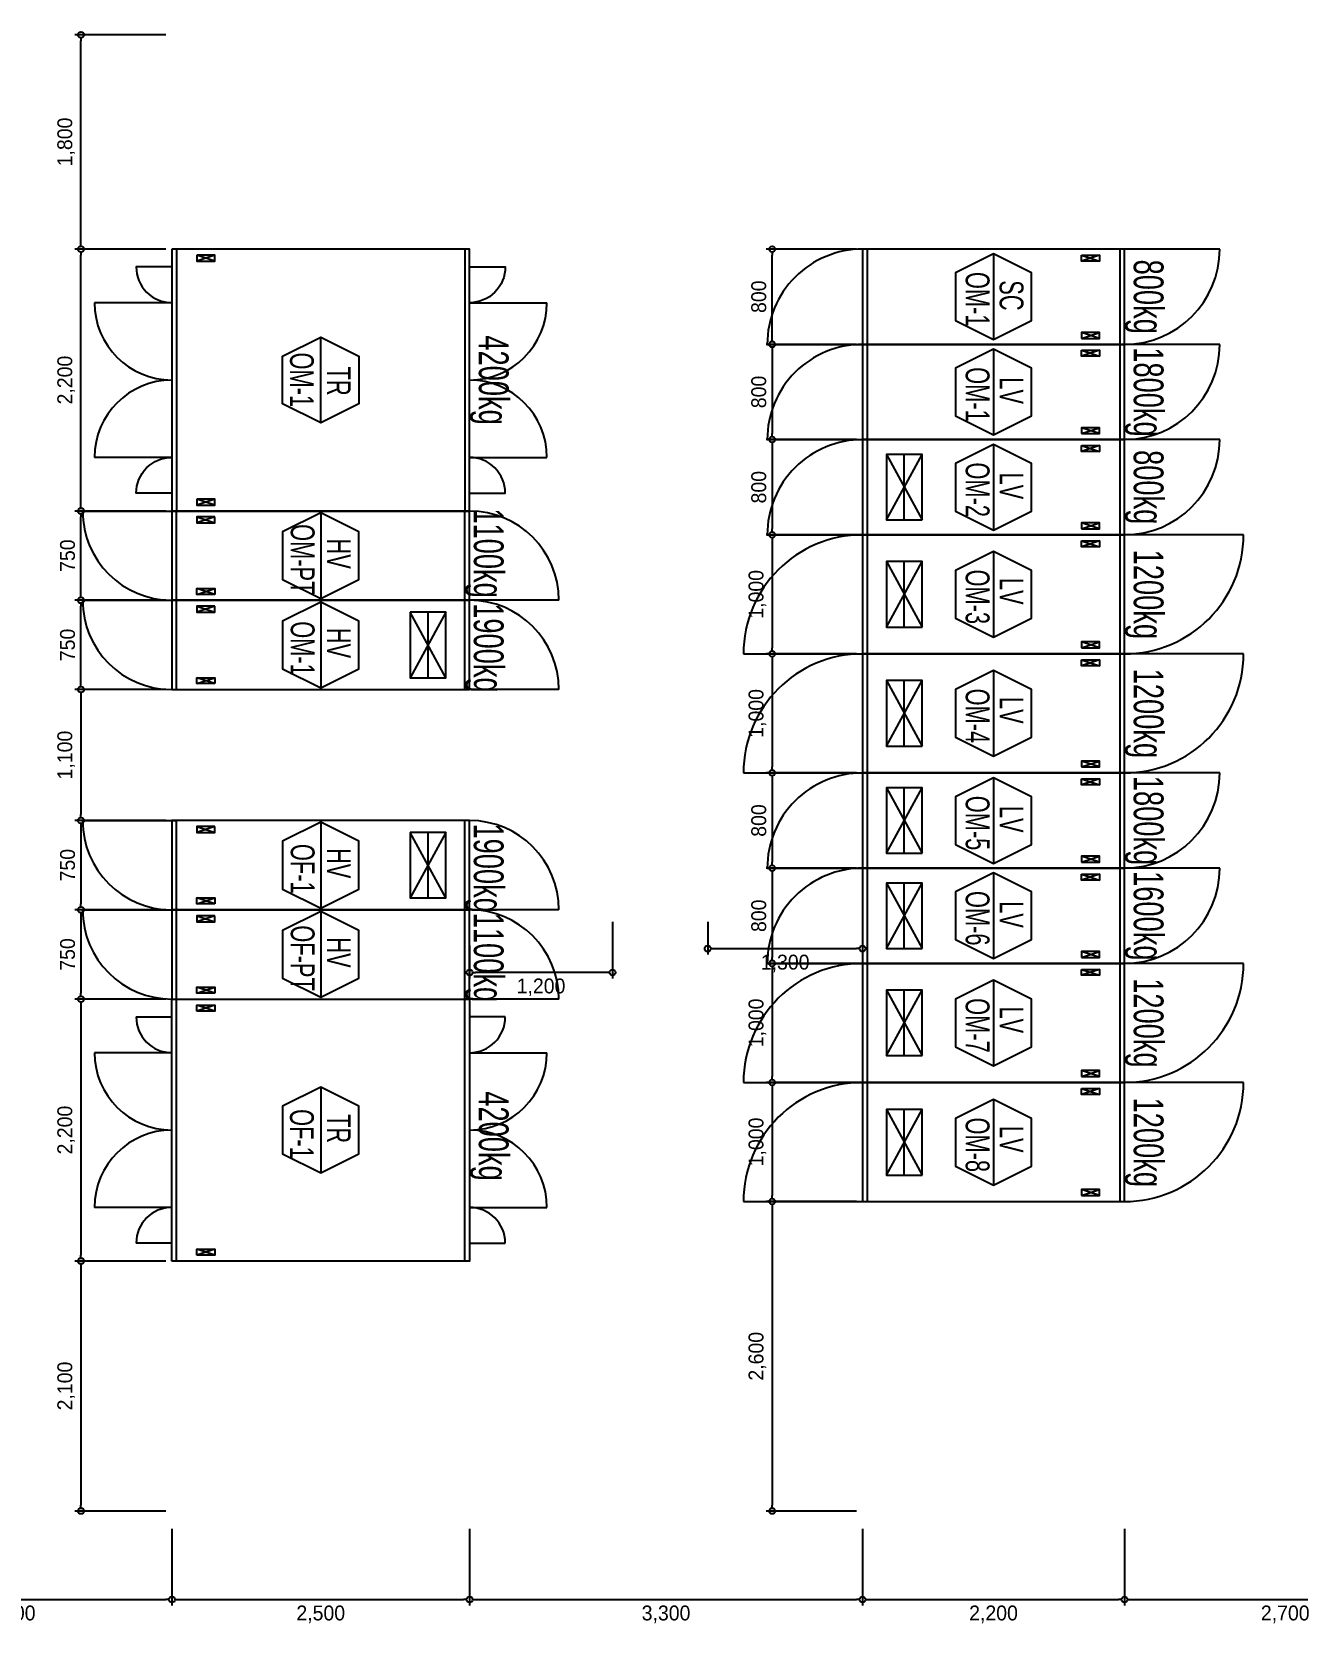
# Model space of a CAD drawing. Header units: millimetres. Extents: x 89978 to 501025, y -351975 to 835730.
# Drawn here: x 293374 to 304000, y -320500 to -307125 of the extents above; entities that cross this region are included whole.
import ezdxf
from ezdxf.enums import TextEntityAlignment as Align

# ---------------------------------------------------------------- set-up
doc = ezdxf.new("R2010")
doc.units = ezdxf.units.MM
doc.header["$LTSCALE"] = 150
doc.layers.get('Defpoints').update_dxf_attribs({"color": 150})
for name, color, linetype in [('------00 Switch Gear', 3, 'Continuous'), ('------00 Switch Gear_Number', 1, 'Continuous'), ('-----36 Dimension', 1, 'Continuous'), ('20251030_전기하중검토', 241, 'Continuous'), ('e-panel-name', 7, 'Continuous')]:
    doc.layers.add(name, color=color, linetype=linetype)
doc.layers.add('NOPLOT', color=191, linetype='Continuous', plot=False)
doc.styles.add('ELEC', font='')
doc.styles.get('ELEC').set_extended_font_data('Dotum')
doc.dimstyles.new('ELEC', dxfattribs={"dimscale": 100, "dimtxt": 2, "dimasz": 1, "dimexe": 2, "dimexo": 1, "dimgap": 1, "dimtad": 1, "dimdec": 0, "dimrnd": 0.25, "dimzin": 9, "dimdsep": 32, "dimlunit": 6, "dimtxsty": 'ELEC', "dimblk": 'Z_DOT', "dimcen": 3, "dimclrd": 7, "dimclre": 7, "dimclrt": 3, "dimadec": 0, "dimazin": 0, "dimtfac": 1, "dimtdec": 0, "dimtix": 1, "dimtmove": 2, "dimatfit": 1, "dimfxl": 1, "dimarcsym": 0})

# ---------------------------------------------------------------- blocks, each defined once
blk = doc.blocks.new('750X2500')
at = {"layer": '------00 Switch Gear'}
for p, q in [((-3250, 750), (-2458, 750)), ((-2460, 750), (-2460, 0)), ((-210, 700), (-360, 650)), ((-360, 700), (-210, 650)), ((-40, 750), (-40, 0)), ((-210, 50), (-360, 100)), ((-360, 50), (-210, 100)), ((750, 0), (-42, 0))]:
    blk.add_line(p, q, dxfattribs=at)
for points in [[(-2500, 750), (-2500, 0), (0, 0), (0, 750)], [(-360, 700), (-210, 700), (-210, 650), (-360, 650)], [(-360, 50), (-210, 50), (-210, 100), (-360, 100)]]:
    blk.add_lwpolyline(points, close=True, dxfattribs=at)
for centre, start, end in [((-2500, 750), 180, 270), ((0, 0), 0, 90)]:
    blk.add_arc(centre, 750, start, end, dxfattribs=at)
blk = doc.blocks.new('_DOTBLANK')
at = {"color": 0, "linetype": 'ByBlock'}
blk.add_line((-0.5, 0), (-1, 0), dxfattribs=at)
blk.add_circle((0, 0), 0.5, dxfattribs=at)
blk = doc.blocks.new('*D983')
at = {"layer": '-----36 Dimension', "color": 0, "lineweight": -2, "transparency": 16777216}
for p, q in [((294499, -311900), (293736, -311900)), ((293786, -312600), (293786, -311950)), ((294500, -312650), (293736, -312650))]:
    blk.add_line(p, q, dxfattribs=at)
at = {"layer": 'Defpoints', "color": 0, "transparency": 16777216}
for p in [(293786, -311900), (294549, -311900), (294550, -312650)]:
    blk.add_point(p, dxfattribs=at)
at = {"layer": '-----36 Dimension', "color": 0, "lineweight": -2, "transparency": 16777216, "xscale": 50, "yscale": 50, "zscale": 50}
for p, rotation in [((293786, -311900), 90), ((293786, -312650), 270)]:
    blk.add_blockref('_DOTBLANK', p, dxfattribs=dict(at, rotation=rotation))
at = {"layer": '-----36 Dimension', "color": 0, "transparency": 16777216, "insert": (293674, -312275), "char_height": 125, "attachment_point": 5, "rotation": 90, "style": 'ELEC'}
blk.add_mtext('750', dxfattribs=at)
blk = doc.blocks.new('Z_DOT')
for p, q in [((-2, 0), (2, 0)), ((0, -2), (0, 2))]:
    blk.add_line(p, q)
for radius in [2.5, 1.25]:
    blk.add_circle((0, 0), radius)
blk = doc.blocks.new('*D984')
at = {"layer": '-----36 Dimension', "color": 0, "lineweight": -2, "transparency": 16777216}
for p, q in [((294499, -311150), (293736, -311150)), ((293786, -311850), (293786, -311200)), ((294499, -311900), (293736, -311900))]:
    blk.add_line(p, q, dxfattribs=at)
at = {"layer": 'Defpoints', "color": 0, "transparency": 16777216}
for p in [(293786, -311150), (294549, -311150), (294549, -311900)]:
    blk.add_point(p, dxfattribs=at)
at = {"layer": '-----36 Dimension', "color": 0, "lineweight": -2, "transparency": 16777216, "xscale": 50, "yscale": 50, "zscale": 50}
for p, rotation in [((293786, -311150), 90), ((293786, -311900), 270)]:
    blk.add_blockref('_DOTBLANK', p, dxfattribs=dict(at, rotation=rotation))
at = {"layer": '-----36 Dimension', "color": 0, "transparency": 16777216, "insert": (293674, -311525), "char_height": 125, "attachment_point": 5, "rotation": 90, "style": 'ELEC'}
blk.add_mtext('750', dxfattribs=at)
blk = doc.blocks.new('800x2200')
at = {"layer": '------00 Switch Gear'}
for p, q in [((-2160, 0), (-2160, 800)), ((-1990, 750), (-1840, 700)), ((-1840, 750), (-1990, 700)), ((800, 800), (-42, 800)), ((-40, 0), (-40, 800)), ((-3000, 0), (-2158, 0)), ((-1990, 50), (-1840, 100)), ((-1840, 50), (-1990, 100))]:
    blk.add_line(p, q, dxfattribs=at)
for points in [[(0, 0), (0, 800), (-2200, 800), (-2200, 0)], [(-1840, 750), (-1990, 750), (-1990, 700), (-1840, 700)], [(-1840, 50), (-1990, 50), (-1990, 100), (-1840, 100)]]:
    blk.add_lwpolyline(points, close=True, dxfattribs=at)
for centre, start, end in [((-2200, 0), 90, 180), ((0, 800), 270, 0)]:
    blk.add_arc(centre, 800, start, end, dxfattribs=at)
blk = doc.blocks.new('*D1018')
at = {"layer": '-----36 Dimension', "color": 0, "lineweight": -2, "transparency": 16777216}
for p, q in [((300300, -308950), (299541, -308950)), ((299591, -309700), (299591, -309000)), ((300300, -309750), (299541, -309750))]:
    blk.add_line(p, q, dxfattribs=at)
at = {"layer": 'Defpoints', "color": 0, "transparency": 16777216}
for p in [(299591, -308950), (300350, -308950, 0), (300350, -309750, 0)]:
    blk.add_point(p, dxfattribs=at)
at = {"layer": '-----36 Dimension', "color": 0, "lineweight": -2, "transparency": 16777216, "xscale": 50, "yscale": 50, "zscale": 50}
for p, rotation in [((299591, -308950), 90), ((299591, -309750), 270)]:
    blk.add_blockref('_DOTBLANK', p, dxfattribs=dict(at, rotation=rotation))
at = {"layer": '-----36 Dimension', "color": 0, "transparency": 16777216, "insert": (299479, -309350), "char_height": 125, "attachment_point": 5, "rotation": 90, "style": 'ELEC'}
blk.add_mtext('800', dxfattribs=at)
blk = doc.blocks.new('*D1131')
at = {"layer": '-----36 Dimension', "color": 0, "lineweight": -2, "transparency": 16777216}
for p, q in [((300300, -309750), (299541, -309750)), ((299591, -309800), (299591, -310500)), ((300300, -310550), (299541, -310550))]:
    blk.add_line(p, q, dxfattribs=at)
at = {"layer": 'Defpoints', "color": 0, "transparency": 16777216}
for p in [(300350, -309750), (299591, -310550), (300350, -310550)]:
    blk.add_point(p, dxfattribs=at)
at = {"layer": '-----36 Dimension', "color": 0, "lineweight": -2, "transparency": 16777216, "xscale": 50, "yscale": 50, "zscale": 50}
for p, rotation in [((299591, -309750), 90), ((299591, -310550), 270)]:
    blk.add_blockref('_DOTBLANK', p, dxfattribs=dict(at, rotation=rotation))
at = {"layer": '-----36 Dimension', "color": 0, "transparency": 16777216, "insert": (299479, -310150), "char_height": 125, "attachment_point": 5, "rotation": 90, "style": 'ELEC'}
blk.add_mtext('800', dxfattribs=at)
blk = doc.blocks.new('*D1132')
at = {"layer": '-----36 Dimension', "color": 0, "lineweight": -2, "transparency": 16777216}
for p, q in [((300300, -310550), (299541, -310550)), ((299591, -310600), (299591, -311300)), ((300300, -311350), (299541, -311350))]:
    blk.add_line(p, q, dxfattribs=at)
at = {"layer": 'Defpoints', "color": 0, "transparency": 16777216}
for p in [(300350, -310550), (299591, -311350), (300350, -311350)]:
    blk.add_point(p, dxfattribs=at)
at = {"layer": '-----36 Dimension', "color": 0, "lineweight": -2, "transparency": 16777216, "xscale": 50, "yscale": 50, "zscale": 50}
for p, rotation in [((299591, -310550), 90), ((299591, -311350), 270)]:
    blk.add_blockref('_DOTBLANK', p, dxfattribs=dict(at, rotation=rotation))
at = {"layer": '-----36 Dimension', "color": 0, "transparency": 16777216, "insert": (299479, -310950), "char_height": 125, "attachment_point": 5, "rotation": 90, "style": 'ELEC'}
blk.add_mtext('800', dxfattribs=at)
blk = doc.blocks.new('*D1019')
at = {"layer": '-----36 Dimension', "color": 0, "lineweight": -2, "transparency": 16777216}
for p, q in [((300300, -313350), (299541, -313350)), ((299591, -313400), (299591, -314100)), ((300300, -314150), (299541, -314150))]:
    blk.add_line(p, q, dxfattribs=at)
at = {"layer": 'Defpoints', "color": 0, "transparency": 16777216}
for p in [(300350, -313350), (299591, -314150), (300350, -314150)]:
    blk.add_point(p, dxfattribs=at)
at = {"layer": '-----36 Dimension', "color": 0, "lineweight": -2, "transparency": 16777216, "xscale": 50, "yscale": 50, "zscale": 50}
for p, rotation in [((299591, -313350), 90), ((299591, -314150), 270)]:
    blk.add_blockref('_DOTBLANK', p, dxfattribs=dict(at, rotation=rotation))
at = {"layer": '-----36 Dimension', "color": 0, "transparency": 16777216, "insert": (299479, -313750), "char_height": 125, "attachment_point": 5, "rotation": 90, "style": 'ELEC'}
blk.add_mtext('800', dxfattribs=at)
blk = doc.blocks.new('*D1133')
at = {"layer": '-----36 Dimension', "color": 0, "lineweight": -2, "transparency": 16777216}
for p, q in [((300300, -314150), (299541, -314150)), ((299591, -314200), (299591, -314900)), ((300300, -314950), (299541, -314950))]:
    blk.add_line(p, q, dxfattribs=at)
at = {"layer": 'Defpoints', "color": 0, "transparency": 16777216}
for p in [(300350, -314150), (299591, -314950), (300350, -314950)]:
    blk.add_point(p, dxfattribs=at)
at = {"layer": '-----36 Dimension', "color": 0, "lineweight": -2, "transparency": 16777216, "xscale": 50, "yscale": 50, "zscale": 50}
for p, rotation in [((299591, -314150), 90), ((299591, -314950), 270)]:
    blk.add_blockref('_DOTBLANK', p, dxfattribs=dict(at, rotation=rotation))
at = {"layer": '-----36 Dimension', "color": 0, "transparency": 16777216, "insert": (299479, -314550), "char_height": 125, "attachment_point": 5, "rotation": 90, "style": 'ELEC'}
blk.add_mtext('800', dxfattribs=at)
blk = doc.blocks.new('*D1020')
at = {"layer": '-----36 Dimension', "color": 0, "lineweight": -2, "transparency": 16777216}
for p, q in [((300300, -314950), (299541, -314950)), ((299591, -315000), (299591, -315900)), ((300300, -315950), (299541, -315950))]:
    blk.add_line(p, q, dxfattribs=at)
at = {"layer": 'Defpoints', "color": 0, "transparency": 16777216}
for p in [(300350, -314950), (299591, -315950), (300350, -315950)]:
    blk.add_point(p, dxfattribs=at)
at = {"layer": '-----36 Dimension', "color": 0, "lineweight": -2, "transparency": 16777216, "xscale": 50, "yscale": 50, "zscale": 50}
for p, rotation in [((299591, -314950), 90), ((299591, -315950), 270)]:
    blk.add_blockref('_DOTBLANK', p, dxfattribs=dict(at, rotation=rotation))
at = {"layer": '-----36 Dimension', "color": 0, "transparency": 16777216, "insert": (299467, -315450), "char_height": 125, "attachment_point": 5, "rotation": 90, "style": 'ELEC'}
blk.add_mtext('1,000', dxfattribs=at)
blk = doc.blocks.new('*D1021')
at = {"layer": '-----36 Dimension', "color": 0, "lineweight": -2, "transparency": 16777216}
for p, q in [((300300, -315950), (299541, -315950)), ((299591, -316000), (299591, -316900)), ((300300, -316950), (299541, -316950))]:
    blk.add_line(p, q, dxfattribs=at)
at = {"layer": 'Defpoints', "color": 0, "transparency": 16777216}
for p in [(300350, -315950), (299591, -316950), (300350, -316950)]:
    blk.add_point(p, dxfattribs=at)
at = {"layer": '-----36 Dimension', "color": 0, "lineweight": -2, "transparency": 16777216, "xscale": 50, "yscale": 50, "zscale": 50}
for p, rotation in [((299591, -315950), 90), ((299591, -316950), 270)]:
    blk.add_blockref('_DOTBLANK', p, dxfattribs=dict(at, rotation=rotation))
at = {"layer": '-----36 Dimension', "color": 0, "transparency": 16777216, "insert": (299467, -316450), "char_height": 125, "attachment_point": 5, "rotation": 90, "style": 'ELEC'}
blk.add_mtext('1,000', dxfattribs=at)
blk = doc.blocks.new('*D1022')
at = {"layer": '-----36 Dimension', "color": 0, "lineweight": -2, "transparency": 16777216}
for p, q in [((300300, -316950), (299541, -316950)), ((299591, -317000), (299591, -319500)), ((300300, -319550), (299541, -319550))]:
    blk.add_line(p, q, dxfattribs=at)
at = {"layer": 'Defpoints', "color": 0, "transparency": 16777216}
for p in [(300350, -316950), (299591, -319550), (300350, -319550)]:
    blk.add_point(p, dxfattribs=at)
at = {"layer": '-----36 Dimension', "color": 0, "lineweight": -2, "transparency": 16777216, "xscale": 50, "yscale": 50, "zscale": 50}
for p, rotation in [((299591, -316950), 90), ((299591, -319550), 270)]:
    blk.add_blockref('_DOTBLANK', p, dxfattribs=dict(at, rotation=rotation))
at = {"layer": '-----36 Dimension', "color": 0, "transparency": 16777216, "insert": (299467, -318250), "char_height": 125, "attachment_point": 5, "rotation": 90, "style": 'ELEC'}
blk.add_mtext('2,600', dxfattribs=at)
blk = doc.blocks.new('*D1026')
at = {"layer": '-----36 Dimension', "color": 0, "lineweight": -2, "transparency": 16777216}
for p, q in [((291850, -319700), (291850, -320344)), ((294550, -319700), (294550, -320344)), ((291900, -320294), (294500, -320294))]:
    blk.add_line(p, q, dxfattribs=at)
at = {"layer": 'Defpoints', "color": 0, "transparency": 16777216}
for p in [(291850, -318450), (294550, -318450), (294550, -320294)]:
    blk.add_point(p, dxfattribs=at)
at = {"layer": '-----36 Dimension', "color": 0, "lineweight": -2, "transparency": 16777216, "xscale": 50, "yscale": 50, "zscale": 50, "rotation": 180}
blk.add_blockref('_DOTBLANK', (291850, -320294), dxfattribs=at)
at = {"layer": '-----36 Dimension', "color": 0, "lineweight": -2, "transparency": 16777216, "xscale": 50, "yscale": 50, "zscale": 50}
blk.add_blockref('_DOTBLANK', (294550, -320294), dxfattribs=at)
at = {"layer": '-----36 Dimension', "color": 0, "transparency": 16777216, "insert": (293200, -320418), "char_height": 125, "attachment_point": 5, "style": 'ELEC'}
blk.add_mtext('2,700', dxfattribs=at)
blk = doc.blocks.new('*D1027')
at = {"layer": '-----36 Dimension', "color": 0, "lineweight": -2, "transparency": 16777216}
for p, q in [((294550, -319700), (294550, -320344)), ((297050, -319700), (297050, -320344)), ((294600, -320294), (297000, -320294))]:
    blk.add_line(p, q, dxfattribs=at)
at = {"layer": 'Defpoints', "color": 0, "transparency": 16777216}
for p in [(294550, -318450), (297050, -318450), (297050, -320294)]:
    blk.add_point(p, dxfattribs=at)
at = {"layer": '-----36 Dimension', "color": 0, "lineweight": -2, "transparency": 16777216, "xscale": 50, "yscale": 50, "zscale": 50, "rotation": 180}
blk.add_blockref('_DOTBLANK', (294550, -320294), dxfattribs=at)
at = {"layer": '-----36 Dimension', "color": 0, "lineweight": -2, "transparency": 16777216, "xscale": 50, "yscale": 50, "zscale": 50}
blk.add_blockref('_DOTBLANK', (297050, -320294), dxfattribs=at)
at = {"layer": '-----36 Dimension', "color": 0, "transparency": 16777216, "insert": (295800, -320418), "char_height": 125, "attachment_point": 5, "style": 'ELEC'}
blk.add_mtext('2,500', dxfattribs=at)
blk = doc.blocks.new('*D1028')
at = {"layer": '-----36 Dimension', "color": 0, "lineweight": -2, "transparency": 16777216}
for p, q in [((300350, -319700), (300350, -320344)), ((302550, -319700), (302550, -320344)), ((300400, -320294), (302500, -320294))]:
    blk.add_line(p, q, dxfattribs=at)
at = {"layer": 'Defpoints', "color": 0, "transparency": 16777216}
for p in [(300350, -318450), (302550, -318450), (302550, -320294)]:
    blk.add_point(p, dxfattribs=at)
at = {"layer": '-----36 Dimension', "color": 0, "lineweight": -2, "transparency": 16777216, "xscale": 50, "yscale": 50, "zscale": 50, "rotation": 180}
blk.add_blockref('_DOTBLANK', (300350, -320294), dxfattribs=at)
at = {"layer": '-----36 Dimension', "color": 0, "lineweight": -2, "transparency": 16777216, "xscale": 50, "yscale": 50, "zscale": 50}
blk.add_blockref('_DOTBLANK', (302550, -320294), dxfattribs=at)
at = {"layer": '-----36 Dimension', "color": 0, "transparency": 16777216, "insert": (301450, -320418), "char_height": 125, "attachment_point": 5, "style": 'ELEC'}
blk.add_mtext('2,200', dxfattribs=at)
blk = doc.blocks.new('*D1029')
at = {"layer": '-----36 Dimension', "color": 0, "lineweight": -2, "transparency": 16777216}
for p, q in [((297050, -319700), (297050, -320344)), ((300350, -319700), (300350, -320344)), ((297100, -320294), (300300, -320294))]:
    blk.add_line(p, q, dxfattribs=at)
at = {"layer": 'Defpoints', "color": 0, "transparency": 16777216}
for p in [(297050, -318450), (300350, -318450), (300350, -320294)]:
    blk.add_point(p, dxfattribs=at)
at = {"layer": '-----36 Dimension', "color": 0, "lineweight": -2, "transparency": 16777216, "xscale": 50, "yscale": 50, "zscale": 50, "rotation": 180}
blk.add_blockref('_DOTBLANK', (297050, -320294), dxfattribs=at)
at = {"layer": '-----36 Dimension', "color": 0, "lineweight": -2, "transparency": 16777216, "xscale": 50, "yscale": 50, "zscale": 50}
blk.add_blockref('_DOTBLANK', (300350, -320294), dxfattribs=at)
at = {"layer": '-----36 Dimension', "color": 0, "transparency": 16777216, "insert": (298700, -320418), "char_height": 125, "attachment_point": 5, "style": 'ELEC'}
blk.add_mtext('3,300', dxfattribs=at)
blk = doc.blocks.new('*D1138')
at = {"layer": '-----36 Dimension', "color": 0, "lineweight": -2, "transparency": 16777216}
for p, q in [((294500, -308950), (293736, -308950)), ((293786, -311100), (293786, -309000)), ((294499, -311150), (293736, -311150))]:
    blk.add_line(p, q, dxfattribs=at)
at = {"layer": 'Defpoints', "color": 0, "transparency": 16777216}
for p in [(293786, -308950), (294550, -308950), (294549, -311150)]:
    blk.add_point(p, dxfattribs=at)
at = {"layer": '-----36 Dimension', "color": 0, "lineweight": -2, "transparency": 16777216, "xscale": 50, "yscale": 50, "zscale": 50}
for p, rotation in [((293786, -308950), 90), ((293786, -311150), 270)]:
    blk.add_blockref('_DOTBLANK', p, dxfattribs=dict(at, rotation=rotation))
at = {"layer": '-----36 Dimension', "color": 0, "transparency": 16777216, "insert": (293662, -310050), "char_height": 125, "attachment_point": 5, "rotation": 90, "style": 'ELEC'}
blk.add_mtext('2,200', dxfattribs=at)
blk = doc.blocks.new('*D1139')
at = {"layer": '-----36 Dimension', "color": 0, "lineweight": -2, "transparency": 16777216}
for p, q in [((294500, -307150), (293736, -307150)), ((293786, -308900), (293786, -307200)), ((294500, -308950), (293736, -308950))]:
    blk.add_line(p, q, dxfattribs=at)
at = {"layer": 'Defpoints', "color": 0, "transparency": 16777216}
for p in [(293786, -307150), (294550, -307150), (294550, -308950)]:
    blk.add_point(p, dxfattribs=at)
at = {"layer": '-----36 Dimension', "color": 0, "lineweight": -2, "transparency": 16777216, "xscale": 50, "yscale": 50, "zscale": 50}
for p, rotation in [((293786, -307150), 90), ((293786, -308950), 270)]:
    blk.add_blockref('_DOTBLANK', p, dxfattribs=dict(at, rotation=rotation))
at = {"layer": '-----36 Dimension', "color": 0, "transparency": 16777216, "insert": (293662, -308050), "char_height": 125, "attachment_point": 5, "rotation": 90, "style": 'ELEC'}
blk.add_mtext('1,800', dxfattribs=at)
blk = doc.blocks.new('*D1140')
at = {"layer": '-----36 Dimension', "color": 0, "lineweight": -2, "transparency": 16777216}
for p, q in [((294500, -312650), (293736, -312650)), ((293786, -312700), (293786, -313700)), ((294500, -313750), (293736, -313750))]:
    blk.add_line(p, q, dxfattribs=at)
at = {"layer": 'Defpoints', "color": 0, "transparency": 16777216}
for p in [(294550, -312650), (293786, -313750), (294550, -313750)]:
    blk.add_point(p, dxfattribs=at)
at = {"layer": '-----36 Dimension', "color": 0, "lineweight": -2, "transparency": 16777216, "xscale": 50, "yscale": 50, "zscale": 50}
for p, rotation in [((293786, -312650), 90), ((293786, -313750), 270)]:
    blk.add_blockref('_DOTBLANK', p, dxfattribs=dict(at, rotation=rotation))
at = {"layer": '-----36 Dimension', "color": 0, "transparency": 16777216, "insert": (293662, -313200), "char_height": 125, "attachment_point": 5, "rotation": 90, "style": 'ELEC'}
blk.add_mtext('1,100', dxfattribs=at)
blk = doc.blocks.new('*D1141')
at = {"layer": '-----36 Dimension', "color": 0, "lineweight": -2, "transparency": 16777216}
for p, q in [((294500, -313750), (293736, -313750)), ((293786, -313800), (293786, -314450)), ((294500, -314500), (293736, -314500))]:
    blk.add_line(p, q, dxfattribs=at)
at = {"layer": 'Defpoints', "color": 0, "transparency": 16777216}
for p in [(294550, -313750), (293786, -314500), (294550, -314500)]:
    blk.add_point(p, dxfattribs=at)
at = {"layer": '-----36 Dimension', "color": 0, "lineweight": -2, "transparency": 16777216, "xscale": 50, "yscale": 50, "zscale": 50}
for p, rotation in [((293786, -313750), 90), ((293786, -314500), 270)]:
    blk.add_blockref('_DOTBLANK', p, dxfattribs=dict(at, rotation=rotation))
at = {"layer": '-----36 Dimension', "color": 0, "transparency": 16777216, "insert": (293674, -314125), "char_height": 125, "attachment_point": 5, "rotation": 90, "style": 'ELEC'}
blk.add_mtext('750', dxfattribs=at)
blk = doc.blocks.new('*D1142')
at = {"layer": '-----36 Dimension', "color": 0, "lineweight": -2, "transparency": 16777216}
for p, q in [((294500, -314500), (293736, -314500)), ((293786, -314550), (293786, -315200)), ((294500, -315250), (293736, -315250))]:
    blk.add_line(p, q, dxfattribs=at)
at = {"layer": 'Defpoints', "color": 0, "transparency": 16777216}
for p in [(294550, -314500), (293786, -315250), (294550, -315250)]:
    blk.add_point(p, dxfattribs=at)
at = {"layer": '-----36 Dimension', "color": 0, "lineweight": -2, "transparency": 16777216, "xscale": 50, "yscale": 50, "zscale": 50}
for p, rotation in [((293786, -314500), 90), ((293786, -315250), 270)]:
    blk.add_blockref('_DOTBLANK', p, dxfattribs=dict(at, rotation=rotation))
at = {"layer": '-----36 Dimension', "color": 0, "transparency": 16777216, "insert": (293674, -314875), "char_height": 125, "attachment_point": 5, "rotation": 90, "style": 'ELEC'}
blk.add_mtext('750', dxfattribs=at)
blk = doc.blocks.new('*D1143')
at = {"layer": '-----36 Dimension', "color": 0, "lineweight": -2, "transparency": 16777216}
for p, q in [((294500, -315250), (293736, -315250)), ((293786, -315300), (293786, -317400)), ((294500, -317450), (293736, -317450))]:
    blk.add_line(p, q, dxfattribs=at)
at = {"layer": 'Defpoints', "color": 0, "transparency": 16777216}
for p in [(294550, -315250), (293786, -317450), (294550, -317450)]:
    blk.add_point(p, dxfattribs=at)
at = {"layer": '-----36 Dimension', "color": 0, "lineweight": -2, "transparency": 16777216, "xscale": 50, "yscale": 50, "zscale": 50}
for p, rotation in [((293786, -315250), 90), ((293786, -317450), 270)]:
    blk.add_blockref('_DOTBLANK', p, dxfattribs=dict(at, rotation=rotation))
at = {"layer": '-----36 Dimension', "color": 0, "transparency": 16777216, "insert": (293662, -316350), "char_height": 125, "attachment_point": 5, "rotation": 90, "style": 'ELEC'}
blk.add_mtext('2,200', dxfattribs=at)
blk = doc.blocks.new('*D1144')
at = {"layer": '-----36 Dimension', "color": 0, "lineweight": -2, "transparency": 16777216}
for p, q in [((294500, -317450), (293736, -317450)), ((293786, -317500), (293786, -319500)), ((294500, -319550), (293736, -319550))]:
    blk.add_line(p, q, dxfattribs=at)
at = {"layer": 'Defpoints', "color": 0, "transparency": 16777216}
for p in [(294550, -317450), (293786, -319550), (294550, -319550)]:
    blk.add_point(p, dxfattribs=at)
at = {"layer": '-----36 Dimension', "color": 0, "lineweight": -2, "transparency": 16777216, "xscale": 50, "yscale": 50, "zscale": 50}
for p, rotation in [((293786, -317450), 90), ((293786, -319550), 270)]:
    blk.add_blockref('_DOTBLANK', p, dxfattribs=dict(at, rotation=rotation))
at = {"layer": '-----36 Dimension', "color": 0, "transparency": 16777216, "insert": (293662, -318500), "char_height": 125, "attachment_point": 5, "rotation": 90, "style": 'ELEC'}
blk.add_mtext('2,100', dxfattribs=at)
blk = doc.blocks.new('*D1077')
at = {"layer": '-----36 Dimension', "color": 0, "lineweight": -2, "transparency": 16777216}
for p, q in [((302550, -319700), (302550, -320344)), ((305250, -319700), (305250, -320344)), ((302600, -320294), (305200, -320294))]:
    blk.add_line(p, q, dxfattribs=at)
at = {"layer": 'Defpoints', "color": 0, "transparency": 16777216}
for p in [(302550, -318450), (305250, -318450, 0), (305250, -320294)]:
    blk.add_point(p, dxfattribs=at)
at = {"layer": '-----36 Dimension', "color": 0, "lineweight": -2, "transparency": 16777216, "xscale": 50, "yscale": 50, "zscale": 50, "rotation": 180}
blk.add_blockref('_DOTBLANK', (302550, -320294), dxfattribs=at)
at = {"layer": '-----36 Dimension', "color": 0, "lineweight": -2, "transparency": 16777216, "xscale": 50, "yscale": 50, "zscale": 50}
blk.add_blockref('_DOTBLANK', (305250, -320294), dxfattribs=at)
at = {"layer": '-----36 Dimension', "color": 0, "transparency": 16777216, "insert": (303900, -320418), "char_height": 125, "attachment_point": 5, "style": 'ELEC'}
blk.add_mtext('2,700', dxfattribs=at)
blk = doc.blocks.new('*D1092')
at = {"layer": '-----36 Dimension', "color": 0, "lineweight": -2, "transparency": 16777216}
for p, q in [((298250, -314600), (298250, -315076)), ((297050, -314800), (297050, -315076)), ((298200, -315026), (297100, -315026))]:
    blk.add_line(p, q, dxfattribs=at)
at = {"layer": 'Defpoints', "color": 0, "transparency": 16777216}
for p in [(298250, -314550), (297050, -314750), (297050, -315026)]:
    blk.add_point(p, dxfattribs=at)
at = {"layer": '-----36 Dimension', "color": 0, "lineweight": -2, "transparency": 16777216, "xscale": 50, "yscale": 50, "zscale": 50, "rotation": 180}
blk.add_blockref('_DOTBLANK', (297050, -315026), dxfattribs=at)
at = {"layer": '-----36 Dimension', "color": 0, "lineweight": -2, "transparency": 16777216, "xscale": 50, "yscale": 50, "zscale": 50}
blk.add_blockref('_DOTBLANK', (298250, -315026), dxfattribs=at)
at = {"layer": '-----36 Dimension', "color": 0, "transparency": 16777216, "insert": (297650, -315151), "char_height": 125, "attachment_point": 5, "style": 'ELEC'}
blk.add_mtext('1,200', dxfattribs=at)
blk = doc.blocks.new('*D1093')
at = {"layer": '-----36 Dimension', "color": 0, "lineweight": -2, "transparency": 16777216}
for p, q in [((299050, -314600), (299050, -314876)), ((300350, -314600), (300350, -314876)), ((299100, -314826), (300300, -314826))]:
    blk.add_line(p, q, dxfattribs=at)
at = {"layer": 'Defpoints', "color": 0, "transparency": 16777216}
for p in [(299050, -314550), (300350, -314550), (300350, -314826)]:
    blk.add_point(p, dxfattribs=at)
at = {"layer": '-----36 Dimension', "color": 0, "lineweight": -2, "transparency": 16777216, "xscale": 50, "yscale": 50, "zscale": 50, "rotation": 180}
blk.add_blockref('_DOTBLANK', (299050, -314826), dxfattribs=at)
at = {"layer": '-----36 Dimension', "color": 0, "lineweight": -2, "transparency": 16777216, "xscale": 50, "yscale": 50, "zscale": 50}
blk.add_blockref('_DOTBLANK', (300350, -314826), dxfattribs=at)
at = {"layer": '-----36 Dimension', "color": 0, "transparency": 16777216, "insert": (299700, -314951), "char_height": 125, "attachment_point": 5, "style": 'ELEC'}
blk.add_mtext('1,300', dxfattribs=at)
blk = doc.blocks.new('1000X2200')
at = {"layer": '------00 Switch Gear'}
for p, q in [((-2160, 1000), (-2160, 0)), ((-210, 950), (-360, 900)), ((-360, 950), (-210, 900)), ((1000, 1000), (-42, 1000)), ((-40, 1000), (-40, 0)), ((-3200, 0), (-2158, 0)), ((-210, 50), (-360, 100)), ((-360, 50), (-210, 100))]:
    blk.add_line(p, q, dxfattribs=at)
for points in [[(-2200, 1000), (-2200, 0), (0, 0), (0, 1000)], [(-360, 950), (-210, 950), (-210, 900), (-360, 900)], [(-360, 50), (-210, 50), (-210, 100), (-360, 100)]]:
    blk.add_lwpolyline(points, close=True, dxfattribs=at)
for centre, start, end in [((-2200, 0), 90, 180), ((0, 1000), 270, 0)]:
    blk.add_arc(centre, 1000, start, end, dxfattribs=at)
blk = doc.blocks.new('*D1115')
at = {"layer": '-----36 Dimension', "color": 0, "lineweight": -2, "transparency": 16777216}
for p, q in [((300300, -311350), (299541, -311350)), ((299591, -311400), (299591, -312300)), ((300300, -312350), (299541, -312350))]:
    blk.add_line(p, q, dxfattribs=at)
at = {"layer": 'Defpoints', "color": 0, "transparency": 16777216}
for p in [(300350, -311350), (299591, -312350), (300350, -312350)]:
    blk.add_point(p, dxfattribs=at)
at = {"layer": '-----36 Dimension', "color": 0, "lineweight": -2, "transparency": 16777216, "xscale": 50, "yscale": 50, "zscale": 50}
for p, rotation in [((299591, -311350), 90), ((299591, -312350), 270)]:
    blk.add_blockref('_DOTBLANK', p, dxfattribs=dict(at, rotation=rotation))
at = {"layer": '-----36 Dimension', "color": 0, "transparency": 16777216, "insert": (299467, -311850), "char_height": 125, "attachment_point": 5, "rotation": 90, "style": 'ELEC'}
blk.add_mtext('1,000', dxfattribs=at)
blk = doc.blocks.new('*D1116')
at = {"layer": '-----36 Dimension', "color": 0, "lineweight": -2, "transparency": 16777216}
for p, q in [((300300, -312350), (299541, -312350)), ((299591, -312400), (299591, -313300)), ((300300, -313350), (299541, -313350))]:
    blk.add_line(p, q, dxfattribs=at)
at = {"layer": 'Defpoints', "color": 0, "transparency": 16777216}
for p in [(300350, -312350), (299591, -313350), (300350, -313350)]:
    blk.add_point(p, dxfattribs=at)
at = {"layer": '-----36 Dimension', "color": 0, "lineweight": -2, "transparency": 16777216, "xscale": 50, "yscale": 50, "zscale": 50}
for p, rotation in [((299591, -312350), 90), ((299591, -313350), 270)]:
    blk.add_blockref('_DOTBLANK', p, dxfattribs=dict(at, rotation=rotation))
at = {"layer": '-----36 Dimension', "color": 0, "transparency": 16777216, "insert": (299467, -312850), "char_height": 125, "attachment_point": 5, "rotation": 90, "style": 'ELEC'}
blk.add_mtext('1,000', dxfattribs=at)

msp = doc.modelspace()

# ---------------------------------------------------------------- linework, layer by layer
at = {"layer": '------00 Switch Gear'}
for p, q in [((294590, -308950), (294590, -311150)), ((297010, -308950), (297010, -311150)), ((294910, -309000), (294760, -309050)), ((294910, -309050), (294760, -309000)), ((294910, -311050), (294760, -311100)), ((294910, -311100), (294760, -311050)), ((294590, -317450), (294590, -315250)), ((297010, -317450), (297010, -315250)), ((294910, -315350), (294760, -315300)), ((294910, -315300), (294760, -315350)), ((294250, -315400), (294550, -315400)), ((297350, -315400), (297050, -315400)), ((294550, -315700), (293900, -315700)), ((297050, -315700), (297700, -315700)), ((294550, -317000), (293900, -317000)), ((297050, -317000), (297700, -317000)), ((294550, -317300), (294250, -317300)), ((294910, -317400), (294760, -317350)), ((294910, -317350), (294760, -317400)), ((297050, -317300), (297350, -317300))]:
    msp.add_line(p, q, dxfattribs=at)
at = {"layer": '------00 Switch Gear', "elevation": 0}
for points in [[(294550, -308950), (294550, -311150), (297050, -311150), (297050, -308950)], [(294760, -309000), (294760, -309050), (294910, -309050), (294910, -309000)], [(294760, -311050), (294760, -311100), (294910, -311100), (294910, -311050)], [(294550, -317450), (294550, -315250), (297050, -315250), (297050, -317450)], [(294760, -315350), (294760, -315300), (294910, -315300), (294910, -315350)], [(294760, -317400), (294760, -317350), (294910, -317350), (294910, -317400)]]:
    msp.add_lwpolyline(points, close=True, dxfattribs=at)
for points in [[(294550, -309100), (294250, -309100, 0.4142136), (294550, -309400), (293900, -309400)], [(297050, -309100), (297350, -309100, -0.4142136), (297050, -309400), (297700, -309400)], [(294550, -311000), (294250, -311000, -0.4142136), (294550, -310700), (293900, -310700)], [(297050, -311000), (297350, -311000, 0.4142136), (297050, -310700), (297700, -310700)]]:
    msp.add_lwpolyline(points, format="xyb", dxfattribs=at)
at = {"layer": '------00 Switch Gear'}
for centre, radius, start, end in [((294550, -309400), 650, 180, 270), ((297050, -309400), 650, 270, 0), ((294550, -310700), 650, 90, 180), ((297050, -310700), 650, 0, 90), ((294550, -315400), 300, 180, 270), ((297050, -315400), 300, 270, 0), ((294550, -315700), 650, 180, 270), ((297050, -315700), 650, 270, 0), ((294550, -317000), 650, 90, 180), ((297050, -317000), 650, 0, 90), ((294550, -317300), 300, 90, 180), ((297050, -317300), 300, 0, 90)]:
    msp.add_arc(centre, radius, start, end, dxfattribs=at)
at = {"layer": '------00 Switch Gear_Number', "color": 1, "elevation": 0}
for points in [[(301450, -308990), (301450, -309710), (301770, -309550.4), (301770, -309149.6), (301450, -308990), (301130, -309149.6), (301130, -309550.4), (301450, -309710)], [(295800, -310410), (295800, -309690), (296120, -309849.6), (296120, -310250.4), (295800, -310410), (295480, -310250.4), (295480, -309849.6), (295800, -309690)], [(301450, -309790), (301450, -310510), (301770, -310350.4), (301770, -309949.6), (301450, -309790), (301130, -309949.6), (301130, -310350.4), (301450, -310510)], [(301450, -310590), (301450, -311310), (301770, -311150.4), (301770, -310749.6), (301450, -310590), (301130, -310749.6), (301130, -311150.4), (301450, -311310)], [(295800, -311165), (295800, -311885), (296120, -311725.4), (296120, -311324.6), (295800, -311165), (295480, -311324.6), (295480, -311725.4), (295800, -311885)], [(301450, -311490), (301450, -312210), (301770, -312050.4), (301770, -311649.6), (301450, -311490), (301130, -311649.6), (301130, -312050.4), (301450, -312210)], [(295800, -311915), (295800, -312635), (296120, -312475.4), (296120, -312074.6), (295800, -311915), (295480, -312074.6), (295480, -312475.4), (295800, -312635)], [(301450, -312490), (301450, -313210), (301770, -313050.4), (301770, -312649.6), (301450, -312490), (301130, -312649.6), (301130, -313050.4), (301450, -313210)], [(301450, -313390), (301450, -314110), (301770, -313950.4), (301770, -313549.6), (301450, -313390), (301130, -313549.6), (301130, -313950.4), (301450, -314110)], [(295800, -313765), (295800, -314485), (296120, -314325.4), (296120, -313924.6), (295800, -313765), (295480, -313924.6), (295480, -314325.4), (295800, -314485)], [(301450, -314190), (301450, -314910), (301770, -314750.4), (301770, -314349.6), (301450, -314190), (301130, -314349.6), (301130, -314750.4), (301450, -314910)], [(295800, -314515), (295800, -315235), (296120, -315075.4), (296120, -314674.6), (295800, -314515), (295480, -314674.6), (295480, -315075.4), (295800, -315235)], [(301450, -315090), (301450, -315810), (301770, -315650.4), (301770, -315249.6), (301450, -315090), (301130, -315249.6), (301130, -315650.4), (301450, -315810)], [(295800, -315990), (295800, -316710), (296120, -316550.4), (296120, -316149.6), (295800, -315990), (295480, -316149.6), (295480, -316550.4), (295800, -316710)], [(301450, -316092.8), (301450, -316812.8), (301770, -316653.2), (301770, -316252.5), (301450, -316092.8), (301130, -316252.5), (301130, -316653.2), (301450, -316812.8)]]:
    msp.add_lwpolyline(points, dxfattribs=at)
at = {"layer": 'NOPLOT'}
for p, q in [((300550, -311225), (300850, -310675)), ((300550, -310675), (300850, -311225)), ((300700, -311225), (300700, -310675)), ((300550, -312125), (300850, -311575)), ((300550, -311575), (300850, -312125)), ((300700, -312125), (300700, -311575)), ((296850, -312000), (296550, -312550)), ((296850, -312550), (296550, -312000)), ((296700, -312000), (296700, -312550)), ((300550, -313125), (300850, -312575)), ((300550, -312575), (300850, -313125)), ((300700, -313125), (300700, -312575)), ((300550, -314025), (300850, -313475)), ((300550, -313475), (300850, -314025)), ((300700, -314025), (300700, -313475)), ((296850, -313850), (296550, -314400)), ((296850, -314400), (296550, -313850)), ((296700, -313850), (296700, -314400)), ((300550, -314825), (300850, -314275)), ((300550, -314275), (300850, -314825)), ((300700, -314825), (300700, -314275)), ((300550, -315725), (300850, -315175)), ((300550, -315175), (300850, -315725)), ((300700, -315725), (300700, -315175)), ((300550, -316727.8), (300850, -316177.8)), ((300550, -316177.8), (300850, -316727.8)), ((300700, -316727.8), (300700, -316177.8))]:
    msp.add_line(p, q, dxfattribs=at)
at = {"layer": 'NOPLOT', "elevation": 0}
for points in [[(300850, -311225), (300850, -310675), (300550, -310675), (300550, -311225)], [(300850, -312125), (300850, -311575), (300550, -311575), (300550, -312125)], [(296550, -312000), (296550, -312550), (296850, -312550), (296850, -312000)], [(300850, -313125), (300850, -312575), (300550, -312575), (300550, -313125)], [(300850, -314025), (300850, -313475), (300550, -313475), (300550, -314025)], [(296550, -313850), (296550, -314400), (296850, -314400), (296850, -313850)], [(300850, -314825), (300850, -314275), (300550, -314275), (300550, -314825)], [(300850, -315725), (300850, -315175), (300550, -315175), (300550, -315725)], [(300850, -316727.8), (300850, -316177.8), (300550, -316177.8), (300550, -316727.8)]]:
    msp.add_lwpolyline(points, close=True, dxfattribs=at)

# ---------------------------------------------------------------- block references
at = {"layer": 'e-panel-name', "rotation": 180}
for name, p in [('800x2200', (300350, -308950)), ('800x2200', (300350, -309750)), ('800x2200', (300350, -310550)), ('750X2500', (294550, -311150)), ('750X2500', (294550, -311900)), ('800x2200', (300350, -313350)), ('750X2500', (294550, -313750)), ('800x2200', (300350, -314150)), ('750X2500', (294550, -314500))]:
    msp.add_blockref(name, p, dxfattribs=at)
at = {"layer": 'e-panel-name'}
for p in [(302550, -312350), (302550, -313350), (302550, -315950), (302550, -316950)]:
    msp.add_blockref('1000X2200', p, dxfattribs=at)

# ---------------------------------------------------------------- texts
at = {"layer": '------00 Switch Gear_Number', "color": 0, "style": 'ELEC', "width": 0.7}
for s, p in [('OM-1', (301316.6, -309370.8)), ('SC', (301601.2, -309339.1)), ('OM-1', (295641.7, -310047.5)), ('TR', (295951.2, -310059.2)), ('OM-1', (301316.6, -310170.8)), ('LV', (301601.2, -310139.1)), ('OM-2', (301316.6, -310970.8)), ('LV', (301601.2, -310939.1)), ('OM-PT', (295648.3, -311555.1)), ('HV', (295951.2, -311508.3)), ('OM-3', (301316.6, -311870.8)), ('LV', (301601.2, -311824)), ('OM-1', (295648.3, -312305.1)), ('HV', (295951.2, -312258.3)), ('OM-4', (301316.6, -312870.8)), ('LV', (301601.2, -312824)), ('OM-5', (301316.6, -313770.8)), ('LV', (301601.2, -313739.1)), ('OF-1', (295648.3, -314155.1)), ('HV', (295951.2, -314108.3)), ('OM-6', (301316.6, -314570.8)), ('LV', (301601.2, -314539.1)), ('OF-PT', (295648.3, -314905.1)), ('HV', (295951.2, -314858.3)), ('OM-7', (301316.6, -315470.8)), ('LV', (301601.2, -315424)), ('OF-1', (295641.7, -316382.5)), ('TR', (295951.2, -316337.8)), ('OM-8', (301316.6, -316473.7)), ('LV', (301601.2, -316426.9))]:
    msp.add_text(s, height=200, rotation=270, dxfattribs=at).set_placement(p, align=Align.MIDDLE_CENTER)
at = {"layer": '20251030_전기하중검토', "style": 'ELEC', "width": 0.7}
for s, p in [('800kg', (302721.5, -309350, 0)), ('4200kg', (297221.5, -310050)), ('1800kg', (302721.5, -310150, 0)), ('800kg', (302721.5, -310950, 0)), ('1100kg', (297179.5, -311503.2)), ('1200kg', (302721.5, -311850, 0)), ('1900kg', (297179.5, -312300)), ('1200kg', (302721.5, -312850, 0)), ('1800kg', (302721.5, -313750, 0)), ('1900kg', (297179.5, -314150)), ('1600kg', (302721.5, -314550, 0)), ('1100kg', (297179.5, -314900)), ('1200kg', (302721.5, -315450, 0)), ('4200kg', (297221.5, -316400)), ('1200kg', (302721.5, -316452.8, 0))]:
    msp.add_text(s, height=250, rotation=270, dxfattribs=at).set_placement(p, align=Align.MIDDLE)

# ---------------------------------------------------------------- dimensions: what is measured, and where the dimension line sits
at = {"layer": '-----36 Dimension'}
for base, p1, p2, picture, middle in [((293786.3, -307150), (294550, -308950), (294550, -307150), '*D1139', (293661.6, -308050)), ((293786.3, -308950), (294549, -311150), (294550, -308950), '*D1138', (293661.6, -310050)), ((299591.4, -308950, 0), (300350, -309750), (300350, -308950), '*D1018', (299478.8, -309350, 0)), ((299591.4, -310550), (300350, -309750), (300350, -310550), '*D1131', (299478.8, -310150)), ((299591.4, -311350), (300350, -310550), (300350, -311350), '*D1132', (299478.8, -310950)), ((293786.3, -311150), (294549, -311900), (294549, -311150), '*D984', (293673.7, -311525)), ((299591.4, -312350), (300350, -311350), (300350, -312350), '*D1115', (299466.8, -311850)), ((293786.3, -311900), (294550, -312650), (294549, -311900), '*D983', (293673.7, -312275)), ((299591.4, -313350), (300350, -312350), (300350, -313350), '*D1116', (299466.8, -312850)), ((293786.3, -313750), (294550, -312650), (294550, -313750), '*D1140', (293661.6, -313200)), ((299591.4, -314150), (300350, -313350), (300350, -314150), '*D1019', (299478.8, -313750)), ((293786.3, -314500), (294550, -313750), (294550, -314500), '*D1141', (293673.7, -314125)), ((299591.4, -314950), (300350, -314150), (300350, -314950), '*D1133', (299478.8, -314550)), ((293786.3, -315250), (294550, -314500), (294550, -315250), '*D1142', (293673.7, -314875)), ((299591.4, -315950), (300350, -314950), (300350, -315950), '*D1020', (299466.8, -315450)), ((293786.3, -317450), (294550, -315250), (294550, -317450), '*D1143', (293661.6, -316350)), ((299591.4, -316950), (300350, -315950), (300350, -316950), '*D1021', (299466.8, -316450)), ((299591.4, -319550), (300350, -316950), (300350, -319550), '*D1022', (299466.8, -318250)), ((293786.3, -319550), (294550, -317450), (294550, -319550), '*D1144', (293661.6, -318500))]:
    dim = msp.add_linear_dim(base=base, p1=p1, p2=p2, angle=270, dimstyle='ELEC', override={"dimscale": 50, "dimtxt": 2.5, "dimexe": 1, "dimtad": 2, "dimblk1": 'DOTBLANK', "dimblk2": 'DOTBLANK', "dimsah": 1, "dimclrd": 0, "dimclre": 0, "dimclrt": 0}, dxfattribs=at)
    dim.commit()
    dim.dimension.update_dxf_attribs({"geometry": picture, "text_midpoint": middle})
for base, p1, p2, override, picture, middle in [((297050, -315025.9), (298250, -314550), (297050, -314750), {"dimscale": 50, "dimtxt": 2.5, "dimexe": 1, "dimtad": 2, "dimblk1": 'DOTBLANK', "dimblk2": 'DOTBLANK', "dimsah": 1, "dimclrd": 0, "dimclre": 0, "dimclrt": 0}, '*D1092', (297650, -315150.6)), ((300350, -314825.9), (299050, -314550), (300350, -314550), {"dimscale": 50, "dimtxt": 2.5, "dimexe": 1, "dimtad": 2, "dimblk1": 'DOTBLANK', "dimblk2": 'DOTBLANK', "dimsah": 1, "dimclrd": 0, "dimclre": 0, "dimclrt": 0}, '*D1093', (299700, -314950.6)), ((294550, -320293.7), (291850, -318450), (294550, -318450), {"dimscale": 50, "dimtxt": 2.5, "dimexe": 1, "dimexo": 25, "dimtad": 2, "dimblk1": 'DOTBLANK', "dimblk2": 'DOTBLANK', "dimsah": 1, "dimclrd": 0, "dimclre": 0, "dimclrt": 0}, '*D1026', (293200, -320418.3)), ((297050, -320293.7), (294550, -318450), (297050, -318450), {"dimscale": 50, "dimtxt": 2.5, "dimexe": 1, "dimexo": 25, "dimtad": 2, "dimblk1": 'DOTBLANK', "dimblk2": 'DOTBLANK', "dimsah": 1, "dimclrd": 0, "dimclre": 0, "dimclrt": 0}, '*D1027', (295800, -320418.3)), ((300350, -320293.7), (297050, -318450), (300350, -318450), {"dimscale": 50, "dimtxt": 2.5, "dimexe": 1, "dimexo": 25, "dimtad": 2, "dimblk1": 'DOTBLANK', "dimblk2": 'DOTBLANK', "dimsah": 1, "dimclrd": 0, "dimclre": 0, "dimclrt": 0}, '*D1029', (298700, -320418.3)), ((302550, -320293.7), (300350, -318450), (302550, -318450), {"dimscale": 50, "dimtxt": 2.5, "dimexe": 1, "dimexo": 25, "dimtad": 2, "dimblk1": 'DOTBLANK', "dimblk2": 'DOTBLANK', "dimsah": 1, "dimclrd": 0, "dimclre": 0, "dimclrt": 0}, '*D1028', (301450, -320418.3)), ((305249.9, -320293.7), (302550, -318450), (305249.9, -318450, 0), {"dimscale": 50, "dimtxt": 2.5, "dimexe": 1, "dimexo": 25, "dimtad": 2, "dimblk1": 'DOTBLANK', "dimblk2": 'DOTBLANK', "dimsah": 1, "dimclrd": 0, "dimclre": 0, "dimclrt": 0}, '*D1077', (303899.9, -320418.3))]:
    dim = msp.add_linear_dim(base=base, p1=p1, p2=p2, dimstyle='ELEC', override=override, dxfattribs=at)
    dim.commit()
    dim.dimension.update_dxf_attribs({"geometry": picture, "text_midpoint": middle})

doc.saveas('drawing.dxf')
